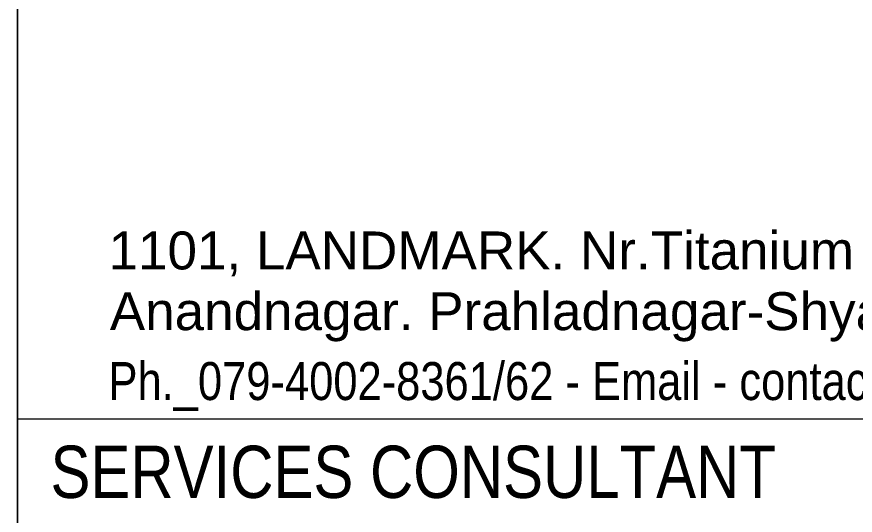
# Model space of a CAD drawing. Header units: millimetres. Extents: x 1112055 to 3390982, y -148532 to 766891.
# Drawn here: x 3348038 to 3353537, y 331692 to 334961 of the extents above; entities that cross this region are included whole.
import ezdxf

# ---------------------------------------------------------------- set-up
doc = ezdxf.new("R2010")
doc.units = ezdxf.units.MM
doc.layers.add('B TITLE BLOCK', color=250, linetype='Continuous', lineweight=0)
doc.layers.add('P_TITLE BLOCK TEXT', color=7, linetype='Continuous', lineweight=9)
doc.layers.add('FORMAT TEXT', color=7, linetype='Continuous')
doc.styles.add('SWINC', font='swissc.ttf')

msp = doc.modelspace()

# ---------------------------------------------------------------- linework, layer by layer
at = {"layer": 'B TITLE BLOCK', "color": 250, "lineweight": 0, "const_width": 9.530781818774678}
for points in [[(3348043.173588479, 310521.7803533053), (3359473.425836843, 310521.7803533053), (3359473.425836843, 375706.804110342), (3348043.173588479, 375706.804110342)], [(3359473.425836843, 336805.4699351409), (3348043.173588479, 336805.4699351409), (3348043.173588479, 332323.400566958), (3359473.425836843, 332323.400566958)], [(3359473.425836843, 310521.7803533053), (3348043.173588479, 310521.7803533053), (3348043.173588479, 332323.400566958), (3359473.425836843, 332323.400566958)]]:
    msp.add_lwpolyline(points, close=True, dxfattribs=at)

# ---------------------------------------------------------------- texts
at = {"layer": 'FORMAT TEXT', "style": 'SWINC'}
msp.add_text('SERVICES CONSULTANT', height=342.9075674507229, dxfattribs=at).set_placement((3348259.65468035, 331805.021820914))
at = {"layer": 'P_TITLE BLOCK TEXT', "lineweight": 0, "char_height": 248.9169691499059, "attachment_point": 7, "style": 'SWINC'}
for s, insert in [('\\A1;{\\pql;\\fArial|b0|i0|c0|p34;1101, LANDMARK. Nr.Titanium City Centre. Opp.Seema Hall.}', (3348640.039781409, 333228.7886937285)), ('\\A1;{\\pql;\\fArial|b0|i0|c0|p34;Anandnagar. Prahladnagar-Shyamal road. Ahmedabad-380015. (O)}', (3348648.420146635, 332830.5693350366))]:
    msp.add_mtext(s, dxfattribs=dict(at, insert=insert))
at = {"layer": 'P_TITLE BLOCK TEXT', "lineweight": 0, "insert": (3348640.052472522, 332375.4659225838), "char_height": 248.9169691499059, "width": 7235.516805585899, "attachment_point": 7, "style": 'SWINC'}
msp.add_mtext('\\A1;\\pxql;Ph._079-4002-8361/62 - Email - contact@99studio.in   ', dxfattribs=at)

doc.saveas('drawing.dxf')
